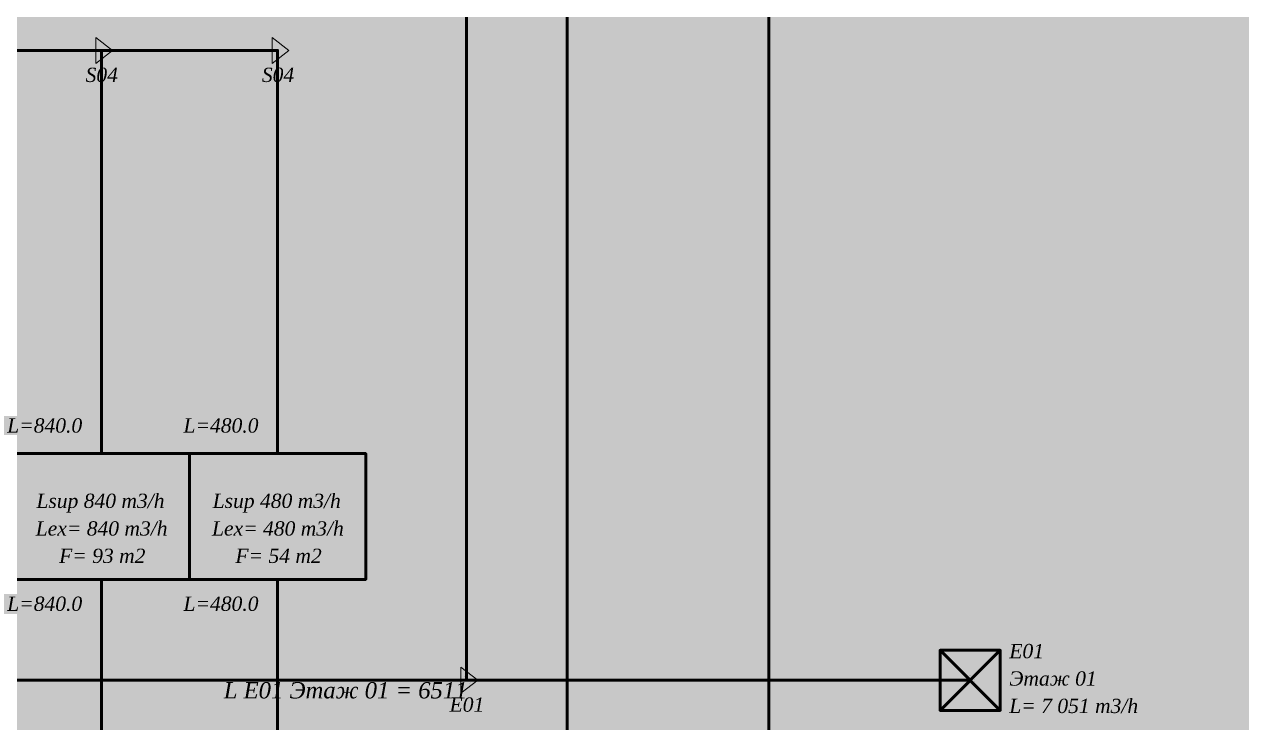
# Model space of a CAD drawing. Header units: inches. Extents: x 2.1 to 38.5, y 13.5 to 49.9.
# Drawn here: x 25.86 to 34.29, y 18.08 to 22.92 of the extents above; entities that cross this region are included whole.
import ezdxf

# ---------------------------------------------------------------- set-up
doc = ezdxf.new("R2010")
doc.units = ezdxf.units.IN
doc.header["$MEASUREMENT"] = 0
doc.layers.add('PDF _Геометрия', color=7, linetype='Continuous')
doc.layers.add('PDF _Текст', color=7, linetype='Continuous')
doc.layers.add('PDF _Сплошная заливка', color=7, linetype='Continuous', true_color=0x00008b)
doc.styles.add('PDF Times New Roman Italic', font='timesi.ttf')

msp = doc.modelspace()

# ---------------------------------------------------------------- hatches: boundary and pattern name
at = {"layer": 'PDF _Сплошная заливка', "transparency": 33554559}
h = msp.add_hatch(color=256, dxfattribs=at)
h.paths.add_polyline_path([(26.3133, 19.9469), (26.4696, 19.9469)], flags=0)
h.paths.add_polyline_path([(26.3915, 19.9469), (26.3133, 20.1031), (26.4696, 20.1031)], flags=0)
h = msp.add_hatch(color=256, dxfattribs=at)
h.paths.add_polyline_path([(26.3133, 19.9469), (26.4696, 19.9469)], flags=0)
h.paths.add_polyline_path([(26.3915, 19.9469), (26.3133, 20.1031), (26.4696, 20.1031)], flags=0)
h = msp.add_hatch(color=256, dxfattribs=at)
h.paths.add_polyline_path([(27.5342, 19.9469), (27.6904, 19.9469)], flags=0)
h.paths.add_polyline_path([(27.6123, 19.9469), (27.5342, 20.1031), (27.6904, 20.1031)], flags=0)
h = msp.add_hatch(color=256, dxfattribs=at)
h.paths.add_polyline_path([(27.5342, 19.9469), (27.6904, 19.9469)], flags=0)
h.paths.add_polyline_path([(27.6123, 19.9469), (27.5342, 20.1031), (27.6904, 20.1031)], flags=0)
at = {"layer": 'PDF _Сплошная заливка', "true_color": 0x8b008b, "transparency": 33554559}
h = msp.add_hatch(color=216, dxfattribs=at)
h.paths.add_polyline_path([(26.3133, 19.0749), (26.4696, 19.0749)], flags=0)
h.paths.add_polyline_path([(26.3915, 19.0749), (26.3133, 19.2311), (26.4696, 19.2311)], flags=0)
h = msp.add_hatch(color=216, dxfattribs=at)
h.paths.add_polyline_path([(26.3133, 19.0749), (26.4696, 19.0749)], flags=0)
h.paths.add_polyline_path([(26.3915, 19.0749), (26.3133, 19.2311), (26.4696, 19.2311)], flags=0)
h = msp.add_hatch(color=216, dxfattribs=at)
h.paths.add_polyline_path([(27.5342, 19.0749), (27.6904, 19.0749)], flags=0)
h.paths.add_polyline_path([(27.6123, 19.0749), (27.5342, 19.2311), (27.6904, 19.2311)], flags=0)
h = msp.add_hatch(color=216, dxfattribs=at)
h.paths.add_polyline_path([(27.5342, 19.0749), (27.6904, 19.0749)], flags=0)
h.paths.add_polyline_path([(27.6123, 19.0749), (27.5342, 19.2311), (27.6904, 19.2311)], flags=0)
at = {"layer": 'PDF _Сплошная заливка', "true_color": 0xff1393, "transparency": 33554559}
h = msp.add_hatch(color=230, dxfattribs=at)
h.paths.add_polyline_path([(32.6166, 18.169), (32.1999, 18.5856)], flags=0)
h.paths.add_polyline_path([(32.6166, 18.5856), (32.1999, 18.169)], flags=0)
h.paths.add_polyline_path([(32.6166, 18.169), (32.1999, 18.169), (32.1999, 18.5856), (32.6166, 18.5856)], flags=0)
h = msp.add_hatch(color=230, dxfattribs=at)
h.paths.add_polyline_path([(32.6166, 18.169), (32.1999, 18.5856)], flags=0)
h.paths.add_polyline_path([(32.6166, 18.5856), (32.1999, 18.169)], flags=0)
h.paths.add_polyline_path([(32.6166, 18.169), (32.1999, 18.169), (32.1999, 18.5856), (32.6166, 18.5856)], flags=0)
h = msp.add_hatch(color=230, dxfattribs=at)
h.paths.add_polyline_path([(32.6166, 18.169), (32.1999, 18.5856)], flags=0)
h.paths.add_polyline_path([(32.6166, 18.5856), (32.1999, 18.169)], flags=0)
h.paths.add_polyline_path([(32.6166, 18.169), (32.1999, 18.169), (32.1999, 18.5856), (32.6166, 18.5856)], flags=0)
h = msp.add_hatch(color=230, dxfattribs=at)
h.paths.add_polyline_path([(32.6166, 18.169), (32.1999, 18.5856)], flags=0)
h.paths.add_polyline_path([(32.6166, 18.5856), (32.1999, 18.169)], flags=0)
h.paths.add_polyline_path([(32.6166, 18.169), (32.1999, 18.169), (32.1999, 18.5856), (32.6166, 18.5856)], flags=0)
h = msp.add_hatch(color=230, dxfattribs=at)
h.paths.add_polyline_path([(32.6166, 18.169), (32.1999, 18.5856)], flags=0)
h.paths.add_polyline_path([(32.6166, 18.5856), (32.1999, 18.169)], flags=0)
h.paths.add_polyline_path([(32.6166, 18.169), (32.1999, 18.169), (32.1999, 18.5856), (32.6166, 18.5856)], flags=0)
h = msp.add_hatch(color=230, dxfattribs=at)
h.paths.add_polyline_path([(32.6166, 18.169), (32.1999, 18.5856)], flags=0)
h.paths.add_polyline_path([(32.6166, 18.5856), (32.1999, 18.169)], flags=0)
h.paths.add_polyline_path([(32.6166, 18.169), (32.1999, 18.169), (32.1999, 18.5856), (32.6166, 18.5856)], flags=0)
h = msp.add_hatch(color=230, dxfattribs=at)
h.paths.add_polyline_path([(32.6166, 18.169), (32.1999, 18.5856)], flags=0)
h.paths.add_polyline_path([(32.6166, 18.5856), (32.1999, 18.169)], flags=0)
h.paths.add_polyline_path([(32.6166, 18.169), (32.1999, 18.169), (32.1999, 18.5856), (32.6166, 18.5856)], flags=0)
h = msp.add_hatch(color=230, dxfattribs=at)
h.paths.add_polyline_path([(32.6166, 18.169), (32.1999, 18.5856)], flags=0)
h.paths.add_polyline_path([(32.6166, 18.5856), (32.1999, 18.169)], flags=0)
h.paths.add_polyline_path([(32.6166, 18.169), (32.1999, 18.169), (32.1999, 18.5856), (32.6166, 18.5856)], flags=0)
h = msp.add_hatch(color=230, dxfattribs=at)
h.paths.add_polyline_path([(28.9491, 18.3653, 0.099456), (28.9515, 18.3773)], flags=0)
h.paths.add_polyline_path([(28.9423, 18.3552, 0.099456), (28.9491, 18.3653)], flags=0)
h.paths.add_polyline_path([(28.9322, 18.3484, 0.099456), (28.9423, 18.3552)], flags=0)
h.paths.add_polyline_path([(28.9202, 18.346, 0.099456), (28.9322, 18.3484)], flags=0)
h.paths.add_polyline_path([(28.9083, 18.3484, 0.099456), (28.9202, 18.346)], flags=0)
h.paths.add_polyline_path([(28.8981, 18.3552, 0.099456), (28.9083, 18.3484)], flags=0)
h.paths.add_polyline_path([(28.8913, 18.3653, 0.099456), (28.8981, 18.3552)], flags=0)
h.paths.add_polyline_path([(28.889, 18.3773, 0.099456), (28.8913, 18.3653)], flags=0)
h.paths.add_polyline_path([(28.8913, 18.3892, 0.099456), (28.889, 18.3773)], flags=0)
h.paths.add_polyline_path([(28.8981, 18.3994, 0.099456), (28.8913, 18.3892)], flags=0)
h.paths.add_polyline_path([(28.9083, 18.4062, 0.099456), (28.8981, 18.3994)], flags=0)
h.paths.add_polyline_path([(28.9202, 18.4085, 0.099456), (28.9083, 18.4062)], flags=0)
h.paths.add_polyline_path([(28.9322, 18.4062, 0.099456), (28.9202, 18.4085)], flags=0)
h.paths.add_polyline_path([(28.9423, 18.3994, 0.099456), (28.9322, 18.4062)], flags=0)
h.paths.add_polyline_path([(28.9491, 18.3892, 0.099456), (28.9423, 18.3994)], flags=0)
h.paths.add_polyline_path([(28.9515, 18.3773, 0.099456), (28.9491, 18.3892)], flags=0)
h = msp.add_hatch(color=230, dxfattribs=at)
h.paths.add_polyline_path([(28.9491, 18.3653, 0.099456), (28.9515, 18.3773)], flags=0)
h.paths.add_polyline_path([(28.9423, 18.3552, 0.099456), (28.9491, 18.3653)], flags=0)
h.paths.add_polyline_path([(28.9322, 18.3484, 0.099456), (28.9423, 18.3552)], flags=0)
h.paths.add_polyline_path([(28.9202, 18.346, 0.099456), (28.9322, 18.3484)], flags=0)
h.paths.add_polyline_path([(28.9083, 18.3484, 0.099456), (28.9202, 18.346)], flags=0)
h.paths.add_polyline_path([(28.8981, 18.3552, 0.099456), (28.9083, 18.3484)], flags=0)
h.paths.add_polyline_path([(28.8913, 18.3653, 0.099456), (28.8981, 18.3552)], flags=0)
h.paths.add_polyline_path([(28.889, 18.3773, 0.099456), (28.8913, 18.3653)], flags=0)
h.paths.add_polyline_path([(28.8913, 18.3892, 0.099456), (28.889, 18.3773)], flags=0)
h.paths.add_polyline_path([(28.8981, 18.3994, 0.099456), (28.8913, 18.3892)], flags=0)
h.paths.add_polyline_path([(28.9083, 18.4062, 0.099456), (28.8981, 18.3994)], flags=0)
h.paths.add_polyline_path([(28.9202, 18.4085, 0.099456), (28.9083, 18.4062)], flags=0)
h.paths.add_polyline_path([(28.9322, 18.4062, 0.099456), (28.9202, 18.4085)], flags=0)
h.paths.add_polyline_path([(28.9423, 18.3994, 0.099456), (28.9322, 18.4062)], flags=0)
h.paths.add_polyline_path([(28.9491, 18.3892, 0.099456), (28.9423, 18.3994)], flags=0)
h.paths.add_polyline_path([(28.9515, 18.3773, 0.099456), (28.9491, 18.3892)], flags=0)
h = msp.add_hatch(color=230, dxfattribs=at)
h.paths.add_polyline_path([(28.9491, 18.3653, 0.099456), (28.9515, 18.3773)], flags=0)
h.paths.add_polyline_path([(28.9423, 18.3552, 0.099456), (28.9491, 18.3653)], flags=0)
h.paths.add_polyline_path([(28.9322, 18.3484, 0.099456), (28.9423, 18.3552)], flags=0)
h.paths.add_polyline_path([(28.9202, 18.346, 0.099456), (28.9322, 18.3484)], flags=0)
h.paths.add_polyline_path([(28.9083, 18.3484, 0.099456), (28.9202, 18.346)], flags=0)
h.paths.add_polyline_path([(28.8981, 18.3552, 0.099456), (28.9083, 18.3484)], flags=0)
h.paths.add_polyline_path([(28.8913, 18.3653, 0.099456), (28.8981, 18.3552)], flags=0)
h.paths.add_polyline_path([(28.889, 18.3773, 0.099456), (28.8913, 18.3653)], flags=0)
h.paths.add_polyline_path([(28.8913, 18.3892, 0.099456), (28.889, 18.3773)], flags=0)
h.paths.add_polyline_path([(28.8981, 18.3994, 0.099456), (28.8913, 18.3892)], flags=0)
h.paths.add_polyline_path([(28.9083, 18.4062, 0.099456), (28.8981, 18.3994)], flags=0)
h.paths.add_polyline_path([(28.9202, 18.4085, 0.099456), (28.9083, 18.4062)], flags=0)
h.paths.add_polyline_path([(28.9322, 18.4062, 0.099456), (28.9202, 18.4085)], flags=0)
h.paths.add_polyline_path([(28.9423, 18.3994, 0.099456), (28.9322, 18.4062)], flags=0)
h.paths.add_polyline_path([(28.9491, 18.3892, 0.099456), (28.9423, 18.3994)], flags=0)
h.paths.add_polyline_path([(28.9515, 18.3773, 0.099456), (28.9491, 18.3892)], flags=0)
h = msp.add_hatch(color=230, dxfattribs=at)
h.paths.add_polyline_path([(28.9491, 18.3653, 0.099456), (28.9515, 18.3773)], flags=0)
h.paths.add_polyline_path([(28.9423, 18.3552, 0.099456), (28.9491, 18.3653)], flags=0)
h.paths.add_polyline_path([(28.9322, 18.3484, 0.099456), (28.9423, 18.3552)], flags=0)
h.paths.add_polyline_path([(28.9202, 18.346, 0.099456), (28.9322, 18.3484)], flags=0)
h.paths.add_polyline_path([(28.9083, 18.3484, 0.099456), (28.9202, 18.346)], flags=0)
h.paths.add_polyline_path([(28.8981, 18.3552, 0.099456), (28.9083, 18.3484)], flags=0)
h.paths.add_polyline_path([(28.8913, 18.3653, 0.099456), (28.8981, 18.3552)], flags=0)
h.paths.add_polyline_path([(28.889, 18.3773, 0.099456), (28.8913, 18.3653)], flags=0)
h.paths.add_polyline_path([(28.8913, 18.3892, 0.099456), (28.889, 18.3773)], flags=0)
h.paths.add_polyline_path([(28.8981, 18.3994, 0.099456), (28.8913, 18.3892)], flags=0)
h.paths.add_polyline_path([(28.9083, 18.4062, 0.099456), (28.8981, 18.3994)], flags=0)
h.paths.add_polyline_path([(28.9202, 18.4085, 0.099456), (28.9083, 18.4062)], flags=0)
h.paths.add_polyline_path([(28.9322, 18.4062, 0.099456), (28.9202, 18.4085)], flags=0)
h.paths.add_polyline_path([(28.9423, 18.3994, 0.099456), (28.9322, 18.4062)], flags=0)
h.paths.add_polyline_path([(28.9491, 18.3892, 0.099456), (28.9423, 18.3994)], flags=0)
h.paths.add_polyline_path([(28.9515, 18.3773, 0.099456), (28.9491, 18.3892)], flags=0)
h = msp.add_hatch(color=230, dxfattribs=at)
h.paths.add_polyline_path([(28.9491, 18.3653, 0.099456), (28.9515, 18.3773)], flags=0)
h.paths.add_polyline_path([(28.9423, 18.3552, 0.099456), (28.9491, 18.3653)], flags=0)
h.paths.add_polyline_path([(28.9322, 18.3484, 0.099456), (28.9423, 18.3552)], flags=0)
h.paths.add_polyline_path([(28.9202, 18.346, 0.099456), (28.9322, 18.3484)], flags=0)
h.paths.add_polyline_path([(28.9083, 18.3484, 0.099456), (28.9202, 18.346)], flags=0)
h.paths.add_polyline_path([(28.8981, 18.3552, 0.099456), (28.9083, 18.3484)], flags=0)
h.paths.add_polyline_path([(28.8913, 18.3653, 0.099456), (28.8981, 18.3552)], flags=0)
h.paths.add_polyline_path([(28.889, 18.3773, 0.099456), (28.8913, 18.3653)], flags=0)
h.paths.add_polyline_path([(28.8913, 18.3892, 0.099456), (28.889, 18.3773)], flags=0)
h.paths.add_polyline_path([(28.8981, 18.3994, 0.099456), (28.8913, 18.3892)], flags=0)
h.paths.add_polyline_path([(28.9083, 18.4062, 0.099456), (28.8981, 18.3994)], flags=0)
h.paths.add_polyline_path([(28.9202, 18.4085, 0.099456), (28.9083, 18.4062)], flags=0)
h.paths.add_polyline_path([(28.9322, 18.4062, 0.099456), (28.9202, 18.4085)], flags=0)
h.paths.add_polyline_path([(28.9423, 18.3994, 0.099456), (28.9322, 18.4062)], flags=0)
h.paths.add_polyline_path([(28.9491, 18.3892, 0.099456), (28.9423, 18.3994)], flags=0)
h.paths.add_polyline_path([(28.9515, 18.3773, 0.099456), (28.9491, 18.3892)], flags=0)
h = msp.add_hatch(color=230, dxfattribs=at)
h.paths.add_polyline_path([(28.9491, 18.3653, 0.099456), (28.9515, 18.3773)], flags=0)
h.paths.add_polyline_path([(28.9423, 18.3552, 0.099456), (28.9491, 18.3653)], flags=0)
h.paths.add_polyline_path([(28.9322, 18.3484, 0.099456), (28.9423, 18.3552)], flags=0)
h.paths.add_polyline_path([(28.9202, 18.346, 0.099456), (28.9322, 18.3484)], flags=0)
h.paths.add_polyline_path([(28.9083, 18.3484, 0.099456), (28.9202, 18.346)], flags=0)
h.paths.add_polyline_path([(28.8981, 18.3552, 0.099456), (28.9083, 18.3484)], flags=0)
h.paths.add_polyline_path([(28.8913, 18.3653, 0.099456), (28.8981, 18.3552)], flags=0)
h.paths.add_polyline_path([(28.889, 18.3773, 0.099456), (28.8913, 18.3653)], flags=0)
h.paths.add_polyline_path([(28.8913, 18.3892, 0.099456), (28.889, 18.3773)], flags=0)
h.paths.add_polyline_path([(28.8981, 18.3994, 0.099456), (28.8913, 18.3892)], flags=0)
h.paths.add_polyline_path([(28.9083, 18.4062, 0.099456), (28.8981, 18.3994)], flags=0)
h.paths.add_polyline_path([(28.9202, 18.4085, 0.099456), (28.9083, 18.4062)], flags=0)
h.paths.add_polyline_path([(28.9322, 18.4062, 0.099456), (28.9202, 18.4085)], flags=0)
h.paths.add_polyline_path([(28.9423, 18.3994, 0.099456), (28.9322, 18.4062)], flags=0)
h.paths.add_polyline_path([(28.9491, 18.3892, 0.099456), (28.9423, 18.3994)], flags=0)
h.paths.add_polyline_path([(28.9515, 18.3773, 0.099456), (28.9491, 18.3892)], flags=0)
h = msp.add_hatch(color=230, dxfattribs=at)
h.paths.add_polyline_path([(28.9491, 18.3653, 0.099456), (28.9515, 18.3773)], flags=0)
h.paths.add_polyline_path([(28.9423, 18.3552, 0.099456), (28.9491, 18.3653)], flags=0)
h.paths.add_polyline_path([(28.9322, 18.3484, 0.099456), (28.9423, 18.3552)], flags=0)
h.paths.add_polyline_path([(28.9202, 18.346, 0.099456), (28.9322, 18.3484)], flags=0)
h.paths.add_polyline_path([(28.9083, 18.3484, 0.099456), (28.9202, 18.346)], flags=0)
h.paths.add_polyline_path([(28.8981, 18.3552, 0.099456), (28.9083, 18.3484)], flags=0)
h.paths.add_polyline_path([(28.8913, 18.3653, 0.099456), (28.8981, 18.3552)], flags=0)
h.paths.add_polyline_path([(28.889, 18.3773, 0.099456), (28.8913, 18.3653)], flags=0)
h.paths.add_polyline_path([(28.8913, 18.3892, 0.099456), (28.889, 18.3773)], flags=0)
h.paths.add_polyline_path([(28.8981, 18.3994, 0.099456), (28.8913, 18.3892)], flags=0)
h.paths.add_polyline_path([(28.9083, 18.4062, 0.099456), (28.8981, 18.3994)], flags=0)
h.paths.add_polyline_path([(28.9202, 18.4085, 0.099456), (28.9083, 18.4062)], flags=0)
h.paths.add_polyline_path([(28.9322, 18.4062, 0.099456), (28.9202, 18.4085)], flags=0)
h.paths.add_polyline_path([(28.9423, 18.3994, 0.099456), (28.9322, 18.4062)], flags=0)
h.paths.add_polyline_path([(28.9491, 18.3892, 0.099456), (28.9423, 18.3994)], flags=0)
h.paths.add_polyline_path([(28.9515, 18.3773, 0.099456), (28.9491, 18.3892)], flags=0)
h = msp.add_hatch(color=230, dxfattribs=at)
h.paths.add_polyline_path([(28.9491, 18.3653, 0.099456), (28.9515, 18.3773)], flags=0)
h.paths.add_polyline_path([(28.9423, 18.3552, 0.099456), (28.9491, 18.3653)], flags=0)
h.paths.add_polyline_path([(28.9322, 18.3484, 0.099456), (28.9423, 18.3552)], flags=0)
h.paths.add_polyline_path([(28.9202, 18.346, 0.099456), (28.9322, 18.3484)], flags=0)
h.paths.add_polyline_path([(28.9083, 18.3484, 0.099456), (28.9202, 18.346)], flags=0)
h.paths.add_polyline_path([(28.8981, 18.3552, 0.099456), (28.9083, 18.3484)], flags=0)
h.paths.add_polyline_path([(28.8913, 18.3653, 0.099456), (28.8981, 18.3552)], flags=0)
h.paths.add_polyline_path([(28.889, 18.3773, 0.099456), (28.8913, 18.3653)], flags=0)
h.paths.add_polyline_path([(28.8913, 18.3892, 0.099456), (28.889, 18.3773)], flags=0)
h.paths.add_polyline_path([(28.8981, 18.3994, 0.099456), (28.8913, 18.3892)], flags=0)
h.paths.add_polyline_path([(28.9083, 18.4062, 0.099456), (28.8981, 18.3994)], flags=0)
h.paths.add_polyline_path([(28.9202, 18.4085, 0.099456), (28.9083, 18.4062)], flags=0)
h.paths.add_polyline_path([(28.9322, 18.4062, 0.099456), (28.9202, 18.4085)], flags=0)
h.paths.add_polyline_path([(28.9423, 18.3994, 0.099456), (28.9322, 18.4062)], flags=0)
h.paths.add_polyline_path([(28.9491, 18.3892, 0.099456), (28.9423, 18.3994)], flags=0)
h.paths.add_polyline_path([(28.9515, 18.3773, 0.099456), (28.9491, 18.3892)], flags=0)
h = msp.add_hatch(color=230, dxfattribs=at)
h.paths.add_polyline_path([(28.9491, 18.3653, 0.099456), (28.9515, 18.3773)], flags=0)
h.paths.add_polyline_path([(28.9423, 18.3552, 0.099456), (28.9491, 18.3653)], flags=0)
h.paths.add_polyline_path([(28.9322, 18.3484, 0.099456), (28.9423, 18.3552)], flags=0)
h.paths.add_polyline_path([(28.9202, 18.346, 0.099456), (28.9322, 18.3484)], flags=0)
h.paths.add_polyline_path([(28.9083, 18.3484, 0.099456), (28.9202, 18.346)], flags=0)
h.paths.add_polyline_path([(28.8981, 18.3552, 0.099456), (28.9083, 18.3484)], flags=0)
h.paths.add_polyline_path([(28.8913, 18.3653, 0.099456), (28.8981, 18.3552)], flags=0)
h.paths.add_polyline_path([(28.889, 18.3773, 0.099456), (28.8913, 18.3653)], flags=0)
h.paths.add_polyline_path([(28.8913, 18.3892, 0.099456), (28.889, 18.3773)], flags=0)
h.paths.add_polyline_path([(28.8981, 18.3994, 0.099456), (28.8913, 18.3892)], flags=0)
h.paths.add_polyline_path([(28.9083, 18.4062, 0.099456), (28.8981, 18.3994)], flags=0)
h.paths.add_polyline_path([(28.9202, 18.4085, 0.099456), (28.9083, 18.4062)], flags=0)
h.paths.add_polyline_path([(28.9322, 18.4062, 0.099456), (28.9202, 18.4085)], flags=0)
h.paths.add_polyline_path([(28.9423, 18.3994, 0.099456), (28.9322, 18.4062)], flags=0)
h.paths.add_polyline_path([(28.9491, 18.3892, 0.099456), (28.9423, 18.3994)], flags=0)
h.paths.add_polyline_path([(28.9515, 18.3773, 0.099456), (28.9491, 18.3892)], flags=0)
h = msp.add_hatch(color=230, dxfattribs=at)
h.paths.add_polyline_path([(32.4371, 18.3653, 0.099456), (32.4395, 18.3773)], flags=0)
h.paths.add_polyline_path([(32.4303, 18.3552, 0.099456), (32.4371, 18.3653)], flags=0)
h.paths.add_polyline_path([(32.4202, 18.3484, 0.099456), (32.4303, 18.3552)], flags=0)
h.paths.add_polyline_path([(32.4082, 18.346, 0.099456), (32.4202, 18.3484)], flags=0)
h.paths.add_polyline_path([(32.3963, 18.3484, 0.099456), (32.4082, 18.346)], flags=0)
h.paths.add_polyline_path([(32.3861, 18.3552, 0.099456), (32.3963, 18.3484)], flags=0)
h.paths.add_polyline_path([(32.3794, 18.3653, 0.099456), (32.3861, 18.3552)], flags=0)
h.paths.add_polyline_path([(32.377, 18.3773, 0.099456), (32.3794, 18.3653)], flags=0)
h.paths.add_polyline_path([(32.3794, 18.3892, 0.099456), (32.377, 18.3773)], flags=0)
h.paths.add_polyline_path([(32.3861, 18.3994, 0.099456), (32.3794, 18.3892)], flags=0)
h.paths.add_polyline_path([(32.3963, 18.4062, 0.099456), (32.3861, 18.3994)], flags=0)
h.paths.add_polyline_path([(32.4082, 18.4085, 0.099456), (32.3963, 18.4062)], flags=0)
h.paths.add_polyline_path([(32.4202, 18.4062, 0.099456), (32.4082, 18.4085)], flags=0)
h.paths.add_polyline_path([(32.4303, 18.3994, 0.099456), (32.4202, 18.4062)], flags=0)
h.paths.add_polyline_path([(32.4371, 18.3892, 0.099456), (32.4303, 18.3994)], flags=0)
h.paths.add_polyline_path([(32.4395, 18.3773, 0.099456), (32.4371, 18.3892)], flags=0)
h = msp.add_hatch(color=230, dxfattribs=at)
h.paths.add_polyline_path([(32.4371, 18.3653, 0.099456), (32.4395, 18.3773)], flags=0)
h.paths.add_polyline_path([(32.4303, 18.3552, 0.099456), (32.4371, 18.3653)], flags=0)
h.paths.add_polyline_path([(32.4202, 18.3484, 0.099456), (32.4303, 18.3552)], flags=0)
h.paths.add_polyline_path([(32.4082, 18.346, 0.099456), (32.4202, 18.3484)], flags=0)
h.paths.add_polyline_path([(32.3963, 18.3484, 0.099456), (32.4082, 18.346)], flags=0)
h.paths.add_polyline_path([(32.3861, 18.3552, 0.099456), (32.3963, 18.3484)], flags=0)
h.paths.add_polyline_path([(32.3794, 18.3653, 0.099456), (32.3861, 18.3552)], flags=0)
h.paths.add_polyline_path([(32.377, 18.3773, 0.099456), (32.3794, 18.3653)], flags=0)
h.paths.add_polyline_path([(32.3794, 18.3892, 0.099456), (32.377, 18.3773)], flags=0)
h.paths.add_polyline_path([(32.3861, 18.3994, 0.099456), (32.3794, 18.3892)], flags=0)
h.paths.add_polyline_path([(32.3963, 18.4062, 0.099456), (32.3861, 18.3994)], flags=0)
h.paths.add_polyline_path([(32.4082, 18.4085, 0.099456), (32.3963, 18.4062)], flags=0)
h.paths.add_polyline_path([(32.4202, 18.4062, 0.099456), (32.4082, 18.4085)], flags=0)
h.paths.add_polyline_path([(32.4303, 18.3994, 0.099456), (32.4202, 18.4062)], flags=0)
h.paths.add_polyline_path([(32.4371, 18.3892, 0.099456), (32.4303, 18.3994)], flags=0)
h.paths.add_polyline_path([(32.4395, 18.3773, 0.099456), (32.4371, 18.3892)], flags=0)
h = msp.add_hatch(color=230, dxfattribs=at)
h.paths.add_polyline_path([(32.4371, 18.3653, 0.099456), (32.4395, 18.3773)], flags=0)
h.paths.add_polyline_path([(32.4303, 18.3552, 0.099456), (32.4371, 18.3653)], flags=0)
h.paths.add_polyline_path([(32.4202, 18.3484, 0.099456), (32.4303, 18.3552)], flags=0)
h.paths.add_polyline_path([(32.4082, 18.346, 0.099456), (32.4202, 18.3484)], flags=0)
h.paths.add_polyline_path([(32.3963, 18.3484, 0.099456), (32.4082, 18.346)], flags=0)
h.paths.add_polyline_path([(32.3861, 18.3552, 0.099456), (32.3963, 18.3484)], flags=0)
h.paths.add_polyline_path([(32.3794, 18.3653, 0.099456), (32.3861, 18.3552)], flags=0)
h.paths.add_polyline_path([(32.377, 18.3773, 0.099456), (32.3794, 18.3653)], flags=0)
h.paths.add_polyline_path([(32.3794, 18.3892, 0.099456), (32.377, 18.3773)], flags=0)
h.paths.add_polyline_path([(32.3861, 18.3994, 0.099456), (32.3794, 18.3892)], flags=0)
h.paths.add_polyline_path([(32.3963, 18.4062, 0.099456), (32.3861, 18.3994)], flags=0)
h.paths.add_polyline_path([(32.4082, 18.4085, 0.099456), (32.3963, 18.4062)], flags=0)
h.paths.add_polyline_path([(32.4202, 18.4062, 0.099456), (32.4082, 18.4085)], flags=0)
h.paths.add_polyline_path([(32.4303, 18.3994, 0.099456), (32.4202, 18.4062)], flags=0)
h.paths.add_polyline_path([(32.4371, 18.3892, 0.099456), (32.4303, 18.3994)], flags=0)
h.paths.add_polyline_path([(32.4395, 18.3773, 0.099456), (32.4371, 18.3892)], flags=0)
h = msp.add_hatch(color=230, dxfattribs=at)
h.paths.add_polyline_path([(32.4371, 18.3653, 0.099456), (32.4395, 18.3773)], flags=0)
h.paths.add_polyline_path([(32.4303, 18.3552, 0.099456), (32.4371, 18.3653)], flags=0)
h.paths.add_polyline_path([(32.4202, 18.3484, 0.099456), (32.4303, 18.3552)], flags=0)
h.paths.add_polyline_path([(32.4082, 18.346, 0.099456), (32.4202, 18.3484)], flags=0)
h.paths.add_polyline_path([(32.3963, 18.3484, 0.099456), (32.4082, 18.346)], flags=0)
h.paths.add_polyline_path([(32.3861, 18.3552, 0.099456), (32.3963, 18.3484)], flags=0)
h.paths.add_polyline_path([(32.3794, 18.3653, 0.099456), (32.3861, 18.3552)], flags=0)
h.paths.add_polyline_path([(32.377, 18.3773, 0.099456), (32.3794, 18.3653)], flags=0)
h.paths.add_polyline_path([(32.3794, 18.3892, 0.099456), (32.377, 18.3773)], flags=0)
h.paths.add_polyline_path([(32.3861, 18.3994, 0.099456), (32.3794, 18.3892)], flags=0)
h.paths.add_polyline_path([(32.3963, 18.4062, 0.099456), (32.3861, 18.3994)], flags=0)
h.paths.add_polyline_path([(32.4082, 18.4085, 0.099456), (32.3963, 18.4062)], flags=0)
h.paths.add_polyline_path([(32.4202, 18.4062, 0.099456), (32.4082, 18.4085)], flags=0)
h.paths.add_polyline_path([(32.4303, 18.3994, 0.099456), (32.4202, 18.4062)], flags=0)
h.paths.add_polyline_path([(32.4371, 18.3892, 0.099456), (32.4303, 18.3994)], flags=0)
h.paths.add_polyline_path([(32.4395, 18.3773, 0.099456), (32.4371, 18.3892)], flags=0)
h = msp.add_hatch(color=230, dxfattribs=at)
h.paths.add_polyline_path([(32.4371, 18.3653, 0.099456), (32.4395, 18.3773)], flags=0)
h.paths.add_polyline_path([(32.4303, 18.3552, 0.099456), (32.4371, 18.3653)], flags=0)
h.paths.add_polyline_path([(32.4202, 18.3484, 0.099456), (32.4303, 18.3552)], flags=0)
h.paths.add_polyline_path([(32.4082, 18.346, 0.099456), (32.4202, 18.3484)], flags=0)
h.paths.add_polyline_path([(32.3963, 18.3484, 0.099456), (32.4082, 18.346)], flags=0)
h.paths.add_polyline_path([(32.3861, 18.3552, 0.099456), (32.3963, 18.3484)], flags=0)
h.paths.add_polyline_path([(32.3794, 18.3653, 0.099456), (32.3861, 18.3552)], flags=0)
h.paths.add_polyline_path([(32.377, 18.3773, 0.099456), (32.3794, 18.3653)], flags=0)
h.paths.add_polyline_path([(32.3794, 18.3892, 0.099456), (32.377, 18.3773)], flags=0)
h.paths.add_polyline_path([(32.3861, 18.3994, 0.099456), (32.3794, 18.3892)], flags=0)
h.paths.add_polyline_path([(32.3963, 18.4062, 0.099456), (32.3861, 18.3994)], flags=0)
h.paths.add_polyline_path([(32.4082, 18.4085, 0.099456), (32.3963, 18.4062)], flags=0)
h.paths.add_polyline_path([(32.4202, 18.4062, 0.099456), (32.4082, 18.4085)], flags=0)
h.paths.add_polyline_path([(32.4303, 18.3994, 0.099456), (32.4202, 18.4062)], flags=0)
h.paths.add_polyline_path([(32.4371, 18.3892, 0.099456), (32.4303, 18.3994)], flags=0)
h.paths.add_polyline_path([(32.4395, 18.3773, 0.099456), (32.4371, 18.3892)], flags=0)
h = msp.add_hatch(color=230, dxfattribs=at)
h.paths.add_polyline_path([(32.4371, 18.3653, 0.099456), (32.4395, 18.3773)], flags=0)
h.paths.add_polyline_path([(32.4303, 18.3552, 0.099456), (32.4371, 18.3653)], flags=0)
h.paths.add_polyline_path([(32.4202, 18.3484, 0.099456), (32.4303, 18.3552)], flags=0)
h.paths.add_polyline_path([(32.4082, 18.346, 0.099456), (32.4202, 18.3484)], flags=0)
h.paths.add_polyline_path([(32.3963, 18.3484, 0.099456), (32.4082, 18.346)], flags=0)
h.paths.add_polyline_path([(32.3861, 18.3552, 0.099456), (32.3963, 18.3484)], flags=0)
h.paths.add_polyline_path([(32.3794, 18.3653, 0.099456), (32.3861, 18.3552)], flags=0)
h.paths.add_polyline_path([(32.377, 18.3773, 0.099456), (32.3794, 18.3653)], flags=0)
h.paths.add_polyline_path([(32.3794, 18.3892, 0.099456), (32.377, 18.3773)], flags=0)
h.paths.add_polyline_path([(32.3861, 18.3994, 0.099456), (32.3794, 18.3892)], flags=0)
h.paths.add_polyline_path([(32.3963, 18.4062, 0.099456), (32.3861, 18.3994)], flags=0)
h.paths.add_polyline_path([(32.4082, 18.4085, 0.099456), (32.3963, 18.4062)], flags=0)
h.paths.add_polyline_path([(32.4202, 18.4062, 0.099456), (32.4082, 18.4085)], flags=0)
h.paths.add_polyline_path([(32.4303, 18.3994, 0.099456), (32.4202, 18.4062)], flags=0)
h.paths.add_polyline_path([(32.4371, 18.3892, 0.099456), (32.4303, 18.3994)], flags=0)
h.paths.add_polyline_path([(32.4395, 18.3773, 0.099456), (32.4371, 18.3892)], flags=0)
h = msp.add_hatch(color=230, dxfattribs=at)
h.paths.add_polyline_path([(32.4371, 18.3653, 0.099456), (32.4395, 18.3773)], flags=0)
h.paths.add_polyline_path([(32.4303, 18.3552, 0.099456), (32.4371, 18.3653)], flags=0)
h.paths.add_polyline_path([(32.4202, 18.3484, 0.099456), (32.4303, 18.3552)], flags=0)
h.paths.add_polyline_path([(32.4082, 18.346, 0.099456), (32.4202, 18.3484)], flags=0)
h.paths.add_polyline_path([(32.3963, 18.3484, 0.099456), (32.4082, 18.346)], flags=0)
h.paths.add_polyline_path([(32.3861, 18.3552, 0.099456), (32.3963, 18.3484)], flags=0)
h.paths.add_polyline_path([(32.3794, 18.3653, 0.099456), (32.3861, 18.3552)], flags=0)
h.paths.add_polyline_path([(32.377, 18.3773, 0.099456), (32.3794, 18.3653)], flags=0)
h.paths.add_polyline_path([(32.3794, 18.3892, 0.099456), (32.377, 18.3773)], flags=0)
h.paths.add_polyline_path([(32.3861, 18.3994, 0.099456), (32.3794, 18.3892)], flags=0)
h.paths.add_polyline_path([(32.3963, 18.4062, 0.099456), (32.3861, 18.3994)], flags=0)
h.paths.add_polyline_path([(32.4082, 18.4085, 0.099456), (32.3963, 18.4062)], flags=0)
h.paths.add_polyline_path([(32.4202, 18.4062, 0.099456), (32.4082, 18.4085)], flags=0)
h.paths.add_polyline_path([(32.4303, 18.3994, 0.099456), (32.4202, 18.4062)], flags=0)
h.paths.add_polyline_path([(32.4371, 18.3892, 0.099456), (32.4303, 18.3994)], flags=0)
h.paths.add_polyline_path([(32.4395, 18.3773, 0.099456), (32.4371, 18.3892)], flags=0)
h = msp.add_hatch(color=230, dxfattribs=at)
h.paths.add_polyline_path([(32.4371, 18.3653, 0.099456), (32.4395, 18.3773)], flags=0)
h.paths.add_polyline_path([(32.4303, 18.3552, 0.099456), (32.4371, 18.3653)], flags=0)
h.paths.add_polyline_path([(32.4202, 18.3484, 0.099456), (32.4303, 18.3552)], flags=0)
h.paths.add_polyline_path([(32.4082, 18.346, 0.099456), (32.4202, 18.3484)], flags=0)
h.paths.add_polyline_path([(32.3963, 18.3484, 0.099456), (32.4082, 18.346)], flags=0)
h.paths.add_polyline_path([(32.3861, 18.3552, 0.099456), (32.3963, 18.3484)], flags=0)
h.paths.add_polyline_path([(32.3794, 18.3653, 0.099456), (32.3861, 18.3552)], flags=0)
h.paths.add_polyline_path([(32.377, 18.3773, 0.099456), (32.3794, 18.3653)], flags=0)
h.paths.add_polyline_path([(32.3794, 18.3892, 0.099456), (32.377, 18.3773)], flags=0)
h.paths.add_polyline_path([(32.3861, 18.3994, 0.099456), (32.3794, 18.3892)], flags=0)
h.paths.add_polyline_path([(32.3963, 18.4062, 0.099456), (32.3861, 18.3994)], flags=0)
h.paths.add_polyline_path([(32.4082, 18.4085, 0.099456), (32.3963, 18.4062)], flags=0)
h.paths.add_polyline_path([(32.4202, 18.4062, 0.099456), (32.4082, 18.4085)], flags=0)
h.paths.add_polyline_path([(32.4303, 18.3994, 0.099456), (32.4202, 18.4062)], flags=0)
h.paths.add_polyline_path([(32.4371, 18.3892, 0.099456), (32.4303, 18.3994)], flags=0)
h.paths.add_polyline_path([(32.4395, 18.3773, 0.099456), (32.4371, 18.3892)], flags=0)

# ---------------------------------------------------------------- linework, layer by layer
at = {"layer": 'PDF _Геометрия', "color": 216, "lineweight": 53, "true_color": 0x8b008b}
for points in [[(11.7419, 42.6189), (11.7419, 39.8284), (31.013, 39.8284), (31.013, 16.2845), (23.9499, 16.2845), (23.9499, 19.0749)], [(25.1706, 19.0749), (25.1706, 16.2845), (31.013, 16.2845), (26.3915, 16.2845), (26.3915, 19.0749)], [(27.6123, 19.0749), (27.6123, 16.2845), (31.013, 16.2845)]]:
    msp.add_lwpolyline(points, dxfattribs=at)
at = {"layer": 'PDF _Геометрия', "color": 4, "lineweight": 53}
msp.add_lwpolyline([(14.1835, 34.7708), (14.1835, 33.3756), (29.6178, 33.3756), (29.6178, 17.6797), (11.7419, 17.6797), (11.7419, 19.0749)], dxfattribs=at)
at = {"layer": 'PDF _Геометрия', "color": 230, "lineweight": 53, "true_color": 0xff1393}
for points in [[(14.1835, 26.9228), (14.1835, 26.2252), (28.9202, 26.2252), (28.9202, 18.3773), (12.9627, 18.3773), (12.9627, 19.0749)], [(14.1835, 19.0749), (14.1835, 18.3773), (28.9202, 18.3773), (32.4082, 18.3773), (28.9202, 18.3773), (32.4082, 18.3773), (28.9202, 18.3773), (32.4082, 18.3773), (28.9202, 18.3773), (32.4082, 18.3773), (28.9202, 18.3773), (15.4043, 18.3773), (15.4043, 19.0749)], [(16.6251, 19.0749), (16.6251, 18.3773), (28.9202, 18.3773), (17.8459, 18.3773), (17.8459, 19.0749)], [(19.0667, 19.0749), (19.0667, 18.3773), (28.9202, 18.3773), (21.5082, 18.3773), (21.5082, 19.0749)], [(22.7291, 19.0749), (22.7291, 18.3773), (28.9202, 18.3773)]]:
    msp.add_lwpolyline(points, dxfattribs=at)
at = {"layer": 'PDF _Геометрия', "color": 250, "lineweight": 15, "true_color": 0x444444}
for points in [[(26.3524, 22.8275), (26.3524, 22.6471), (26.4696, 22.7373)], [(27.5732, 22.8275), (27.5732, 22.6471), (27.6904, 22.7373)], [(28.8811, 18.4675), (28.8811, 18.2871), (28.9983, 18.3773)], [(28.8811, 18.4675), (28.8811, 18.2871), (28.9983, 18.3773)], [(28.8811, 18.4675), (28.8811, 18.2871), (28.9983, 18.3773)], [(28.8811, 18.4675), (28.8811, 18.2871), (28.9983, 18.3773)], [(28.8811, 18.4675), (28.8811, 18.2871), (28.9983, 18.3773)], [(28.8811, 18.4675), (28.8811, 18.2871), (28.9983, 18.3773)], [(28.8811, 18.4675), (28.8811, 18.2871), (28.9983, 18.3773)], [(28.8811, 18.4675), (28.8811, 18.2871), (28.9983, 18.3773)]]:
    msp.add_lwpolyline(points, close=True, dxfattribs=at)
at = {"layer": 'PDF _Геометрия', "color": 176, "lineweight": 53, "true_color": 0x00008b}
for points in [[(25.1706, 19.9469), (25.1706, 22.7373), (8.3411, 22.7373), (26.3915, 22.7373), (26.3915, 19.9469)], [(27.6123, 19.9469), (27.6123, 22.7373), (8.3411, 22.7373)]]:
    msp.add_lwpolyline(points, dxfattribs=at)
for points in [[(25.781, 19.0749), (25.781, 19.9469), (27.0019, 19.9469), (27.0019, 19.0749)], [(25.781, 19.0749), (25.781, 19.9469), (27.0019, 19.9469), (27.0019, 19.0749)], [(27.0019, 19.0749), (27.0019, 19.9469), (28.2227, 19.9469), (28.2227, 19.0749)], [(27.0019, 19.0749), (27.0019, 19.9469), (28.2227, 19.9469), (28.2227, 19.0749)]]:
    msp.add_lwpolyline(points, close=True, dxfattribs=at)
at = {"layer": 'PDF _Геометрия', "lineweight": 53}
for points in [[(32.1999, 18.5856), (32.6166, 18.169)], [(32.1999, 18.169), (32.6166, 18.5856)], [(32.6166, 18.169), (32.1999, 18.169), (32.1999, 18.5856), (32.6166, 18.5856)], [(32.6166, 18.169), (32.1999, 18.169), (32.1999, 18.5856), (32.6166, 18.5856)], [(32.1999, 18.5856), (32.6166, 18.169)], [(32.1999, 18.169), (32.6166, 18.5856)], [(32.6166, 18.169), (32.1999, 18.169), (32.1999, 18.5856), (32.6166, 18.5856)], [(32.6166, 18.169), (32.1999, 18.169), (32.1999, 18.5856), (32.6166, 18.5856)], [(32.6166, 18.169), (32.1999, 18.169), (32.1999, 18.5856), (32.6166, 18.5856)], [(32.6166, 18.169), (32.1999, 18.169), (32.1999, 18.5856), (32.6166, 18.5856)], [(32.6166, 18.169), (32.1999, 18.169), (32.1999, 18.5856), (32.6166, 18.5856)], [(32.6166, 18.169), (32.1999, 18.169), (32.1999, 18.5856), (32.6166, 18.5856)]]:
    msp.add_lwpolyline(points, close=True, dxfattribs=at)
for points in [[(32.6166, 18.169), (32.1999, 18.5856)], [(32.6166, 18.5856), (32.1999, 18.169)], [(32.6166, 18.169), (32.1999, 18.5856)], [(32.6166, 18.5856), (32.1999, 18.169)], [(32.6166, 18.169), (32.1999, 18.5856)], [(32.6166, 18.5856), (32.1999, 18.169)], [(32.6166, 18.169), (32.1999, 18.5856)], [(32.6166, 18.5856), (32.1999, 18.169)]]:
    msp.add_lwpolyline(points, dxfattribs=at)
at = {"layer": 'PDF _Сплошная заливка', "color": 7, "lineweight": 25, "true_color": 0xffffff, "transparency": 33554559}
msp.add_solid([(2.0833, 49.9167), (38.5417, 49.9167), (2.0833, 13.4583), (38.5417, 13.4583)], dxfattribs=at)
at = {"layer": 'PDF _Сплошная заливка', "lineweight": 25, "transparency": 33554559}
for points in [[(26.3524, 22.8275), (26.3524, 22.6471), (26.4696, 22.7373)], [(27.5732, 22.8275), (27.5732, 22.6471), (27.6904, 22.7373)]]:
    msp.add_solid(points, dxfattribs=at)
at = {"layer": 'PDF _Сплошная заливка', "lineweight": 53, "transparency": 33554559}
for points in [[(25.781, 19.9469), (27.0019, 19.9469), (25.781, 19.0749), (27.0019, 19.0749)], [(25.781, 19.9469), (27.0019, 19.9469), (25.781, 19.0749), (27.0019, 19.0749)], [(27.0019, 19.9469), (28.2227, 19.9469), (27.0019, 19.0749), (28.2227, 19.0749)], [(27.0019, 19.9469), (28.2227, 19.9469), (27.0019, 19.0749), (28.2227, 19.0749)]]:
    msp.add_solid(points, dxfattribs=at)
at = {"layer": 'PDF _Сплошная заливка', "color": 230, "lineweight": 25, "true_color": 0xff1393, "transparency": 33554559}
msp.add_solid([(28.8811, 18.4675), (28.8811, 18.2871), (28.9983, 18.3773)], dxfattribs=at)
msp.add_solid([(28.8811, 18.4675), (28.8811, 18.2871), (28.9983, 18.3773)], dxfattribs=at)
msp.add_solid([(28.8811, 18.4675), (28.8811, 18.2871), (28.9983, 18.3773)], dxfattribs=at)
msp.add_solid([(28.8811, 18.4675), (28.8811, 18.2871), (28.9983, 18.3773)], dxfattribs=at)
msp.add_solid([(28.8811, 18.4675), (28.8811, 18.2871), (28.9983, 18.3773)], dxfattribs=at)
msp.add_solid([(28.8811, 18.4675), (28.8811, 18.2871), (28.9983, 18.3773)], dxfattribs=at)
msp.add_solid([(28.8811, 18.4675), (28.8811, 18.2871), (28.9983, 18.3773)], dxfattribs=at)
msp.add_solid([(28.8811, 18.4675), (28.8811, 18.2871), (28.9983, 18.3773)], dxfattribs=at)

# ---------------------------------------------------------------- texts
at = {"layer": 'PDF _Текст', "color": 176, "true_color": 0x00008b, "char_height": 0.09877, "attachment_point": 7, "style": 'PDF Times New Roman Italic'}
for s, insert in [('S04', (26.2821, 22.5176)), ('S04', (27.5029, 22.5176)), ('L=840.0', (25.7393, 20.0897)), ('L=480.0', (26.9601, 20.0897))]:
    msp.add_mtext(s, dxfattribs=dict(at, insert=insert))
at = {"layer": 'PDF _Текст', "attachment_point": 7, "style": 'PDF Times New Roman Italic'}
for s, insert, char_height in [('Lsup 840 m3/h', (25.9417, 19.538), 0.098765), ('Lsup 480 m3/h', (27.1625, 19.538), 0.098765), ('Lex= 840 m3/h', (25.9367, 19.3774), 0.098765), ('Lex= 480 m3/h', (27.1576, 19.3774), 0.098765), ('F= 93 m2', (26.0987, 19.1879), 0.09877), ('F= 54 m2', (27.3196, 19.1879), 0.09877)]:
    msp.add_mtext(s, dxfattribs=dict(at, insert=insert, char_height=char_height))
at = {"layer": 'PDF _Текст', "color": 216, "true_color": 0x8b008b, "char_height": 0.09877, "attachment_point": 7, "style": 'PDF Times New Roman Italic'}
for s, insert in [('L=840.0', (25.7393, 18.8557)), ('L=480.0', (26.9601, 18.8557))]:
    msp.add_mtext(s, dxfattribs=dict(at, insert=insert))
at = {"layer": 'PDF _Текст', "color": 149, "true_color": 0x293f5e, "attachment_point": 7, "style": 'PDF Times New Roman Italic'}
for s, insert, char_height in [('E01', (32.6791, 18.5284), 0.09877), ('Этаж 01', (32.6791, 18.3386), 0.09877), ('L= 7 051 m3/h', (32.6791, 18.149), 0.098765), ('L= 7 051 m3/h', (32.6791, 18.149), 0.098765)]:
    msp.add_mtext(s, dxfattribs=dict(at, insert=insert, char_height=char_height))
at = {"layer": 'PDF _Текст', "color": 230, "true_color": 0xff1393, "attachment_point": 7, "style": 'PDF Times New Roman Italic'}
for s, insert, char_height in [('L E01 Этаж 01 = 6511', (27.2391, 18.2498), 0.112874), ('E01', (28.8028, 18.1581), 0.09877)]:
    msp.add_mtext(s, dxfattribs=dict(at, insert=insert, char_height=char_height))

doc.saveas('drawing.dxf')
